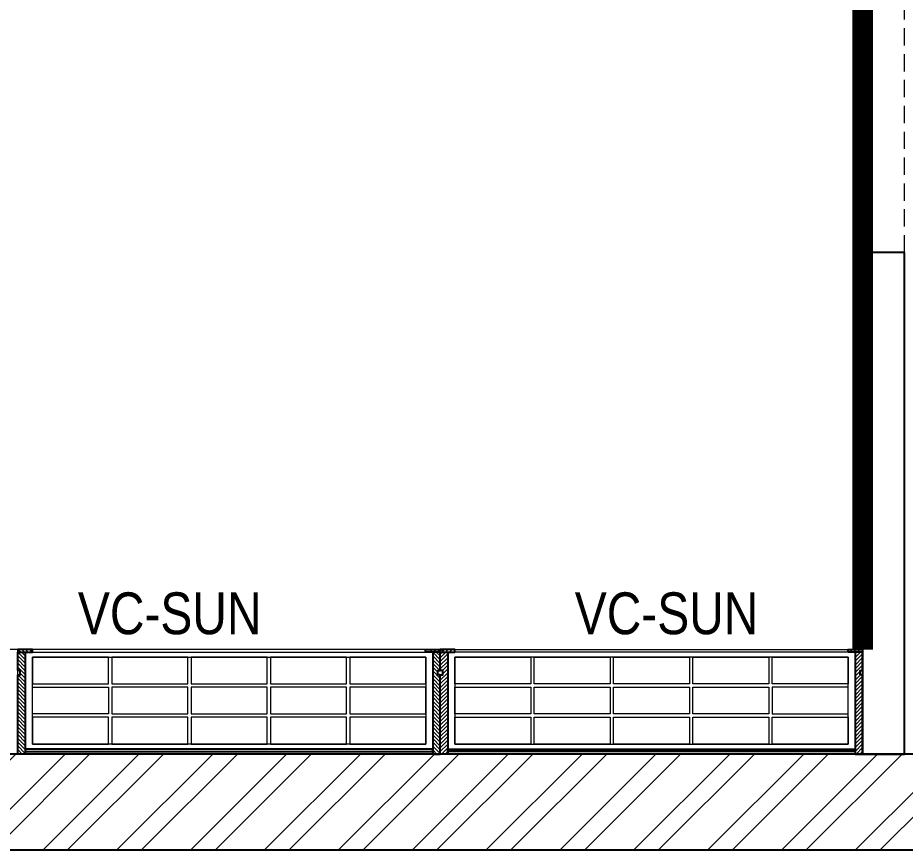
# Model space of a CAD drawing. Header units: feet. Extents: x 9612924 to 9629632, y -7132871 to -7123531.
# Drawn here: x 9625782 to 9627904, y -7132871 to -7130880 of the extents above; entities that cross this region are included whole.
import ezdxf

# ---------------------------------------------------------------- set-up
doc = ezdxf.new("R2010")
doc.units = ezdxf.units.FT
doc.header["$LTSCALE"] = 33
doc.header["$MEASUREMENT"] = 0
doc.linetypes.add('a_p6_plan_L18$0$HIDDEN', pattern=[0.375, 0.25, -0.125])
doc.linetypes.add('ACAD_ISO03W100', pattern=[30, 12, -18])
doc.layers.add('A-WALL', color=1, linetype='Continuous')
for name, color, linetype, lineweight in [('A-WALL HATCH', 251, 'Continuous', 0), ('LENS-CURTAIN', 5, 'a_p6_plan_L18$0$HIDDEN', 9), ('LENS-PARTITION', 21, 'Continuous', 25), ('LENS_DIMENSION', 193, 'Continuous', 0), ('LK-FF&E WALL', 1, 'Continuous', 9), ('LN-ELEVATION-1', 81, 'Continuous', 25), ('LN-ELEVATION-2', 103, 'Continuous', 20), ('LN-ELEVATION-3', 125, 'Continuous', 18), ('LN-HATCH', 251, 'Continuous', 0), ('PLANO-TXT', 252, 'Continuous', 5)]:
    doc.layers.add(name, color=color, linetype=linetype, lineweight=lineweight)
doc.layers.add('LK-FLUTTED FINISH', color=20, linetype='Continuous', lineweight=30, true_color=0xff5e29)
doc.styles.add('LK TXT', font='Gill Sans MT Condensed Regular.ttf', dxfattribs={"height": 100})
pattern_1 = [(45, (7858558.917008298, 3503823.203216763), (-4.490128060534575, 4.490128060534575), [])]

# ---------------------------------------------------------------- blocks, each defined once
blk = doc.blocks.new('A$C48d32854')
at = {"layer": 'A-WALL HATCH'}
h = blk.add_hatch(dxfattribs=at)
h.set_pattern_fill('ANSI32', color=256, scale=333)
h.set_pattern_definition([(45, (-4384936.054874925, 5465014.212534478), (-88.29995930067012, 88.29995930067012), []), (45, (-4384877.188235489, 5465014.212534478), (-88.29995930067012, 88.29995930067012), [])])
h.paths.add_polyline_path([(-6251, 6026.000000002794), (-6251, 6256.000000002794), (-11913, 6256.000000002794), (-11913, 6026.000000002794)])
h.paths.add_polyline_path([(-10631.4769286476, 330.000000002794), (-7167.476928647608, 330.000000002794), (-7167.476928647608, 240.000000002794), (-5866.476928647608, 240.000000002794), (-5866.476928647608, 470.0000000027939), (-7167.476928647608, 470.0000000027939), (-7167.476928647608, 560.0000000027939), (-10631.4769286476, 560.0000000027939), (-12632.47692864761, 560.0000000027939), (-12632.47692864761, 330.000000002794)])
h.paths.add_polyline_path([(-12876, 5581.000000002794), (-12864, 5581.000000002794), (-12727.65051378682, 5581.00000016205), (-12727.65051378682, 5711.000000162051), (-12999.65051380172, 5711.000000162051), (-12999.65051380172, 5581.00000016205)])
h.paths.add_polyline_path([(-231, 4215.000000002794), (-230, 3251.000000002794), (-230, 230), (-4009.476928647607, 230.000000002794), (-4009.476928647607, 460.0000000027939), (-5406.476928647608, 460.0000000027939), (-5406.476928647608, 230.000000002794), (-4239.476928647607, 230.000000002794), (-4239.476928647607, 9.313226e-10), (0, 0), (0, 4215.000000002794)])
h.paths.add_polyline_path([(-2484, 9152.000000002792), (-227, 9152.000000002792), (-227, 4555.000000002794), (0, 4555.000000002794), (0, 9340.000000002794), (-5773, 9340.000000002794), (-5773, 6256.000000002794), (-5543, 6256.000000002794), (-5543, 6763.000000002794), (-3607, 6763.000000002794), (-3447, 6763.000000002794), (-3447, 7003.000000002794), (-3607, 7003.000000002794), (-5519, 7003.000000002794), (-5519, 9110.000000002796), (-3589, 9110.000000002796), (-3589, 7757.000000002794), (-3429, 7757.000000002794), (-3429, 9107.000000002796), (-2484, 9107.000000002796)])
h.paths.add_polyline_path([(-4685, 4656.000000002793), (-4685, 5874.000000002794), (-4845, 5874.000000002794), (-4845, 4814.000000002794), (-5543, 4814.000000002794), (-5543, 5712.000000002794), (-5698, 5712.000000002794), (-5698, 4656.000000002793)], flags=17)
at = {"layer": 'A-WALL'}
for p, q in [((-230, 230), (-4009.476928647607, 230.000000002794)), ((0, 0), (-4239.476928647607, 9.313226e-10))]:
    blk.add_line(p, q, dxfattribs=at)
blk = doc.blocks.new('VC HD 1010')
at = {"layer": 'LN-HATCH', "ltscale": 0.5}
h = blk.add_hatch(dxfattribs=at)
h.set_pattern_fill('ANSI31', color=256, scale=2)
h.set_pattern_definition([(45, (3761554.586240421, 1795022.935917533), (-4.490128060534575, 4.490128060534575), [])])
h.paths.add_polyline_path([(-505.166666666977, 24), (-505.166666666977, -166), (-499.1666666669771, -166), (-499.1666666669771, -176), (-505.166666666977, -176), (-505.166666666977, -220), (-487.1666666669772, -220), (-487.1666666669772, 24)])
h = blk.add_hatch(dxfattribs=at)
h.set_pattern_fill('ANSI31', color=256, scale=2)
h.set_pattern_definition(pattern_1)
h.paths.add_polyline_path([(504.8333333330228, 24), (504.8333333330228, -166), (498.8333333330228, -166), (498.8333333330228, -176), (504.8333333330228, -176), (504.8333333330228, -220), (486.8333333330228, -220), (486.8333333330228, 24)])
h = blk.add_hatch(dxfattribs=at)
h.set_pattern_fill('ANSI31', color=256, scale=2)
h.set_pattern_definition([(45, (7858741.917008297, 3503823.203216763), (-4.490128060534575, 4.490128060534575), [])])
h.paths.add_polyline_path([(-470.1666666669772, -220), (-470.1666666669772, -226), (-505.166666666977, -226), (-505.166666666977, -220)])
h = blk.add_hatch(dxfattribs=at)
h.set_pattern_fill('ANSI31', color=256, scale=2)
h.set_pattern_definition(pattern_1)
h.paths.add_polyline_path([(476.8333333330228, -220), (476.8333333330228, -226), (511.8333333330228, -226), (511.8333333330228, -220)])
at = {"layer": 'LN-ELEVATION-1', "ltscale": 0.5}
for points in [[(-505.166666666977, 24), (-505.166666666977, -166), (-499.1666666669771, -166), (-499.1666666669771, -176), (-505.166666666977, -176), (-505.166666666977, -220), (-487.1666666669772, -220), (-487.1666666669772, 24)], [(504.8333333330228, 24), (504.8333333330228, -166), (498.8333333330228, -166), (498.8333333330228, -176), (504.8333333330228, -176), (504.8333333330228, -220), (486.8333333330228, -220), (486.8333333330228, 24)], [(486.8333333330228, 12), (-487.1666666669772, 12), (-487.1666666669772, 18), (486.8333333330228, 18)], [(-470.1666666669772, -220), (-470.1666666669772, -226), (-505.166666666977, -226), (-505.166666666977, -220)], [(469.8333333330228, -220), (469.8333333330228, -226), (504.8333333330228, -226), (504.8333333330228, -220)]]:
    blk.add_lwpolyline(points, close=True, dxfattribs=at)
at = {"layer": 'LN-ELEVATION-2', "ltscale": 0.5}
blk.add_lwpolyline([(470.1666666674428, 0), (-470.1666666674428, 0), (-470.1666666674428, -208), (470.1666666674428, -208)], close=True, dxfattribs=at)
at = {"layer": 'LN-ELEVATION-3', "ltscale": 0.5}
for p, q in [((-487.1666666669772, 24), (486.8333333330228, 24)), ((-470.1666666669772, -220), (469.8333333330228, -220)), ((469.8333333330228, -226), (-470.1666666669772, -226))]:
    blk.add_line(p, q, dxfattribs=at)
for points in [[(-470.1666666674428, 0), (-288.5000000004657, 0), (-288.5000000004657, -64), (-470.1666666674428, -64)], [(-280.5000000004657, 0), (-98.83333333348855, 0), (-98.83333333348855, -64), (-280.5000000004657, -64)], [(-90.83333333348855, 0), (90.83333333348855, 0), (90.83333333348855, -64), (-90.83333333348855, -64)], [(98.83333333348855, 0), (280.5000000004657, 0), (280.5000000004657, -64), (98.83333333348855, -64)], [(288.5000000004657, 0), (470.1666666674428, 0), (470.1666666674428, -64), (288.5000000004657, -64)], [(-470.1666666674428, -136), (-288.5000000004657, -136), (-288.5000000004657, -72), (-470.1666666674428, -72)], [(-280.5000000004657, -72), (-98.83333333348855, -72), (-98.83333333348855, -136), (-280.5000000004657, -136)], [(-90.83333333348855, -72), (90.83333333348855, -72), (90.83333333348855, -136), (-90.83333333348855, -136)], [(98.83333333348855, -72), (280.5000000004657, -72), (280.5000000004657, -136), (98.83333333348855, -136)], [(288.5000000004657, -72), (470.1666666674428, -72), (470.1666666674428, -136), (288.5000000004657, -136)], [(-470.1666666674428, -144), (-288.5000000004657, -144), (-288.5000000004657, -208), (-470.1666666674428, -208)], [(-280.5000000004657, -144), (-98.83333333348855, -144), (-98.83333333348855, -208), (-280.5000000004657, -208)], [(-90.83333333348855, -144), (90.83333333348855, -144), (90.83333333348855, -208), (-90.83333333348855, -208)], [(98.83333333348855, -144), (280.5000000004657, -144), (280.5000000004657, -208), (98.83333333348855, -208)], [(288.5000000004657, -144), (470.1666666674428, -144), (470.1666666674428, -208), (288.5000000004657, -208)]]:
    blk.add_lwpolyline(points, close=True, dxfattribs=at)

msp = doc.modelspace()

# ---------------------------------------------------------------- linework, layer by layer
at = {"layer": 'LENS-CURTAIN', "ltscale": 5}
msp.add_lwpolyline([(9627802.073042817, -7130690.958010319), (9627802.073042817, -7131440.95801032), (9627902.073042817, -7131440.95801032), (9627902.073042817, -7130690.958010319)], close=True, dxfattribs=at)
at = {"layer": 'LENS-PARTITION'}
msp.add_lwpolyline([(9627902.073042817, -7131440.95801032), (9627802.073042817, -7131440.95801032), (9627802.073042817, -7132640.958010327), (9627902.073042817, -7132640.958010327)], close=True, dxfattribs=at)
at = {"layer": 'LENS_DIMENSION'}
msp.add_lwpolyline([(9625782.073042817, -7132390.958010326), (9625399.59611417, -7132390.958010327), (9625399.59611417, -7132290.958010324), (9625324.59611417, -7132290.958010324), (9625324.59611417, -7132410.958010324), (9625622.596114172, -7132410.958010324), (9625622.596114172, -7132640.958010323), (9625782.073042817, -7132640.958010325)], close=True, dxfattribs=at)
at = {"layer": 'LK-FLUTTED FINISH', "linetype": 'ACAD_ISO03W100', "ltscale": 0.05, "const_width": 50}
msp.add_lwpolyline([(9627802.073042817, -7127096.958010885), (9627802.073042817, -7132390.958010326)], dxfattribs=at)

# ---------------------------------------------------------------- block references
at = {"layer": 'LENS_DIMENSION'}
msp.add_blockref('A$C48d32854', (9629632.073042817, -7132870.958010327), dxfattribs=at)
at = {"layer": 'LK-FF&E WALL', "xscale": -1, "rotation": 180}
msp.add_blockref('VC HD 1010', (9626287.239709485, -7132616.958010325), dxfattribs=at)
at = {"layer": 'LK-FF&E WALL', "rotation": 180}
msp.add_blockref('VC HD 1010', (9627296.906376151, -7132616.958010325), dxfattribs=at)

# ---------------------------------------------------------------- texts
at = {"layer": 'PLANO-TXT', "linetype": 'Continuous', "ltscale": 3, "char_height": 100, "width": 149.546511627907, "attachment_point": 5, "style": 'LK TXT'}
for insert in [(9626145.331831787, -7132304.866335054, -23744.04052932372), (9627333.339331932, -7132304.866335054, -23744.04052932372)]:
    msp.add_mtext('VC-SUN', dxfattribs=dict(at, insert=insert))

doc.saveas('drawing.dxf')
